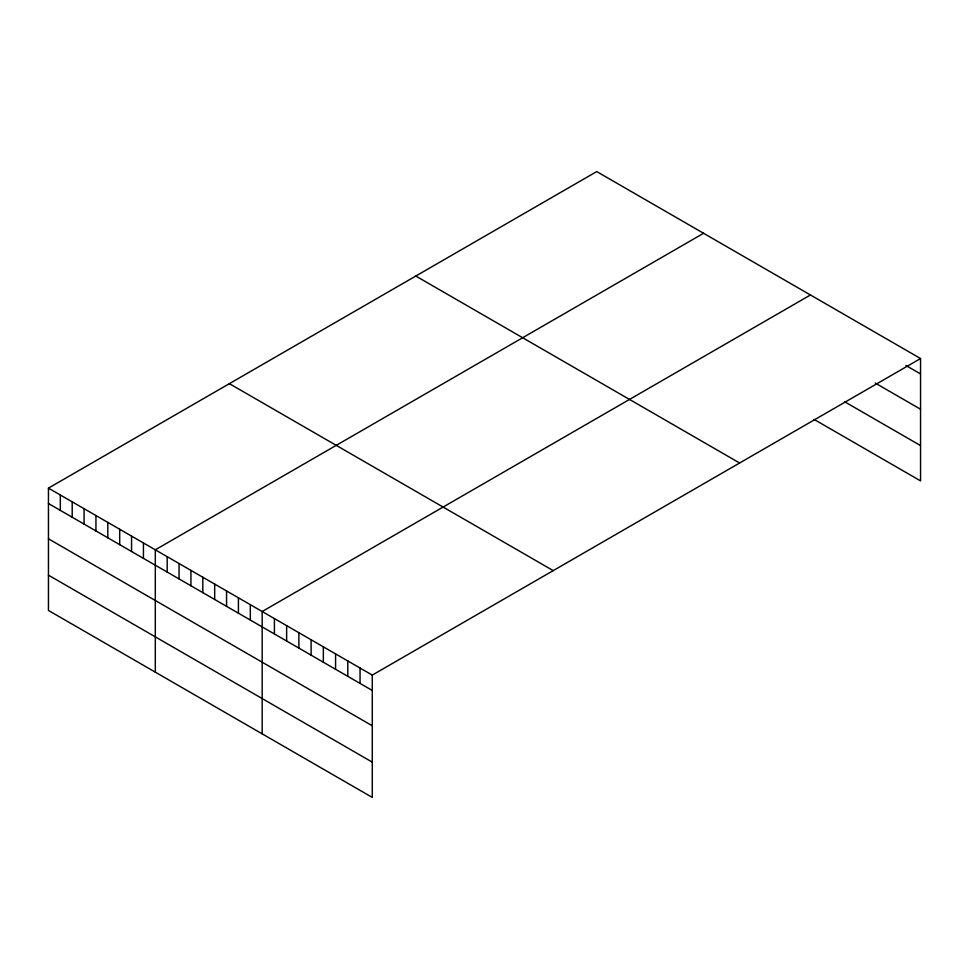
<?xml version="1.0" encoding="UTF-8"?>
<svg xmlns="http://www.w3.org/2000/svg" width="969" height="969" viewBox="0 0 969 969"><rect width="100%" height="100%" fill="white"/><g stroke="black" fill="none" stroke-linecap="round" stroke-linejoin="round"><path stroke-width="1.45" d="M920.55 358.542L372.278 675.09L372.278 797.414L48.45 610.458L48.45 488.122L596.722 171.586L920.55 358.542L920.55 480.878L814.117 419.432M703.591 233.275L155.306 549.823L155.306 672.159M810.447 294.976L262.175 611.524L262.175 733.848M905.87 365.458L920.55 373.925M875.286 383.082L920.55 409.221M844.702 401.796L920.55 445.583M415.798 276.044L739.613 463M229.387 383.663L553.202 570.62M48.45 488.122L372.278 675.09M48.45 503.517L372.278 690.473M48.45 538.8L372.278 725.769M48.45 575.162L372.278 762.131M360.044 668.016L360.044 683.411M347.81 660.955L347.81 676.35M335.577 653.893L335.577 669.288M323.343 646.832L323.343 662.227M311.11 639.77L311.11 655.153M298.876 632.709L298.876 648.091M286.642 625.647L286.642 641.03M274.409 618.585L274.409 633.968M250.305 604.668L250.305 620.051M238.422 597.812L238.422 613.195M226.552 590.957L226.552 606.34M214.682 584.101L214.682 599.484M202.812 577.245L202.812 592.628M190.929 570.39L190.929 585.773M179.059 563.534L179.059 578.917M167.189 556.678L167.189 572.061M143.436 542.967L143.436 558.35M131.566 536.111L131.566 551.494M119.696 529.256L119.696 544.651M107.813 522.4L107.813 537.795M95.943 515.544L95.943 530.939M84.073 508.689L84.073 524.084M72.203 501.833L72.203 517.228M60.32 494.977L60.32 510.372"/></g></svg>
